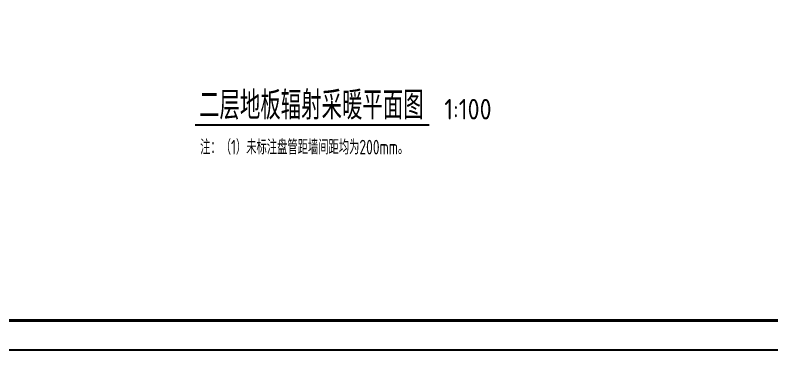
# Model space of a CAD drawing. Extents: x 2430460 to 2514560, y -608375 to -364775.
# Drawn here: x 2460431 to 2486174, y -546975 to -535578 of the extents above; entities that cross this region are included whole.
import ezdxf
from ezdxf.enums import TextEntityAlignment as Align

# ---------------------------------------------------------------- set-up
doc = ezdxf.new("R2010")
doc.units = 0
doc.header["$LTSCALE"] = 1000
doc.header["$MEASUREMENT"] = 0
for name, color, linetype in [('DIM_SYMB', 3, 'Continuous'), ('PUB_TEXT', 7, 'Continuous'), ('TK', 4, 'Continuous')]:
    doc.layers.add(name, color=color, linetype=linetype)
doc.styles.add('HZTXT1', font='romans.shx', dxfattribs={"width": 0.7, "bigfont": 'GBHZFS.SHX'})
doc.styles.get("Standard").update_dxf_attribs({"font": 'gbenor.shx', "bigfont": 'gbcbig.shx'})
doc.styles.add('TSSD_Rein', font='Tssdeng.shx', dxfattribs={"width": 0.7, "bigfont": 'hztxt.shx'})

# ---------------------------------------------------------------- blocks, each defined once
blk = doc.blocks.new('*U544')
at = {"color": 3}
blk.add_lwpolyline([(-84100, 0), (0, 0), (0, 59400), (-84100, 59400)], close=True, dxfattribs=at)
at = {"color": 3, "const_width": 100}
blk.add_lwpolyline([(-81600, 1000), (-1000, 1000), (-1000, 58400), (-81600, 58400)], close=True, dxfattribs=at)
at = {"layer": 'TK', "color": 4, "style": 'HZTXT1'}
for tag, height, width, p in [('项目负责1', 400, 0.6, (-4500, 19196)), ('项目负责2', 400, 0.6, (-4500, 18296)), ('专责', 400, 0.6, (-4500, 17396)), ('审定', 400, 0.6, (-4500, 16496)), ('审核', 400, 0.6, (-4500, 15596)), ('校对', 400, 0.6, (-4500, 14696)), ('设计', 400, 0.6, (-4500, 13796)), ('绘图', 400, 0.6, (-4500, 12896)), ('建设单位', 450, 0.6, (-4500, 11050)), ('工号', 400, 0.5, (-5501, 3507)), ('版次', 400, 0.7, (-2138, 3498)), ('阶段', 400, 0.7, (-2138, 2498)), ('比例', 400, 0.7, (-5491, 1513)), ('日期', 400, 0.7, (-2138, 1498))]:
    blk.add_attdef(tag, text='', height=height, dxfattribs=dict(at, width=width)).set_placement(p, align=Align.MIDDLE)
at = {"layer": 'TK', "color": 1, "lineweight": -3, "style": 'HZTXT1', "width": 0.6}
blk.add_attdef('工程名称', text='', height=450, dxfattribs=at).set_placement((-4500, 9050), align=Align.MIDDLE)
at = {"layer": 'TK', "color": 4, "lineweight": -3, "style": 'HZTXT1', "width": 0.6}
blk.add_attdef('子项名称', text='', height=450, dxfattribs=at).set_placement((-4500, 7050), align=Align.MIDDLE)
at = {"layer": 'TK', "color": 1, "lineweight": -3, "width": 0.6, "flags": 104}
blk.add_attdef('图名', text='', height=400, dxfattribs=at).set_placement((-4558, 4958), align=Align.MIDDLE_CENTER)
at = {"layer": 'TK', "color": 1, "style": 'HZTXT1', "width": 0.7}
blk.add_attdef('图号', text='', height=400, dxfattribs=at).set_placement((-5491, 2513), align=Align.MIDDLE)

msp = doc.modelspace()

# ---------------------------------------------------------------- linework, layer by layer
at = {"layer": 'DIM_SYMB', "const_width": 70}
msp.add_lwpolyline([(2474523.9, -539316.3), (2466549.3, -539316.3)], dxfattribs=at)

# ---------------------------------------------------------------- block references
msp.add_blockref('*U544', (2514560.4, -546974.9))

# ---------------------------------------------------------------- texts
at = {"insert": (2466725.9, -539822.9), "char_height": 500, "attachment_point": 1, "style": 'TSSD_Rein'}
msp.add_mtext_dynamic_manual_height_columns('注：（1）未标注盘管距墙间距均为200mm。', width=7736.914, gutter_width=17.5, heights=[0], dxfattribs=at)
at = {"layer": 'PUB_TEXT'}
for s, height, p in [('二层地板辐射采暖平面图', 964.539, (2466689.3, -539131.6)), ('1:100', 700, (2475031.5, -539131.6))]:
    msp.add_text(s, height=height, dxfattribs=at).set_placement(p)

doc.saveas('drawing.dxf')
